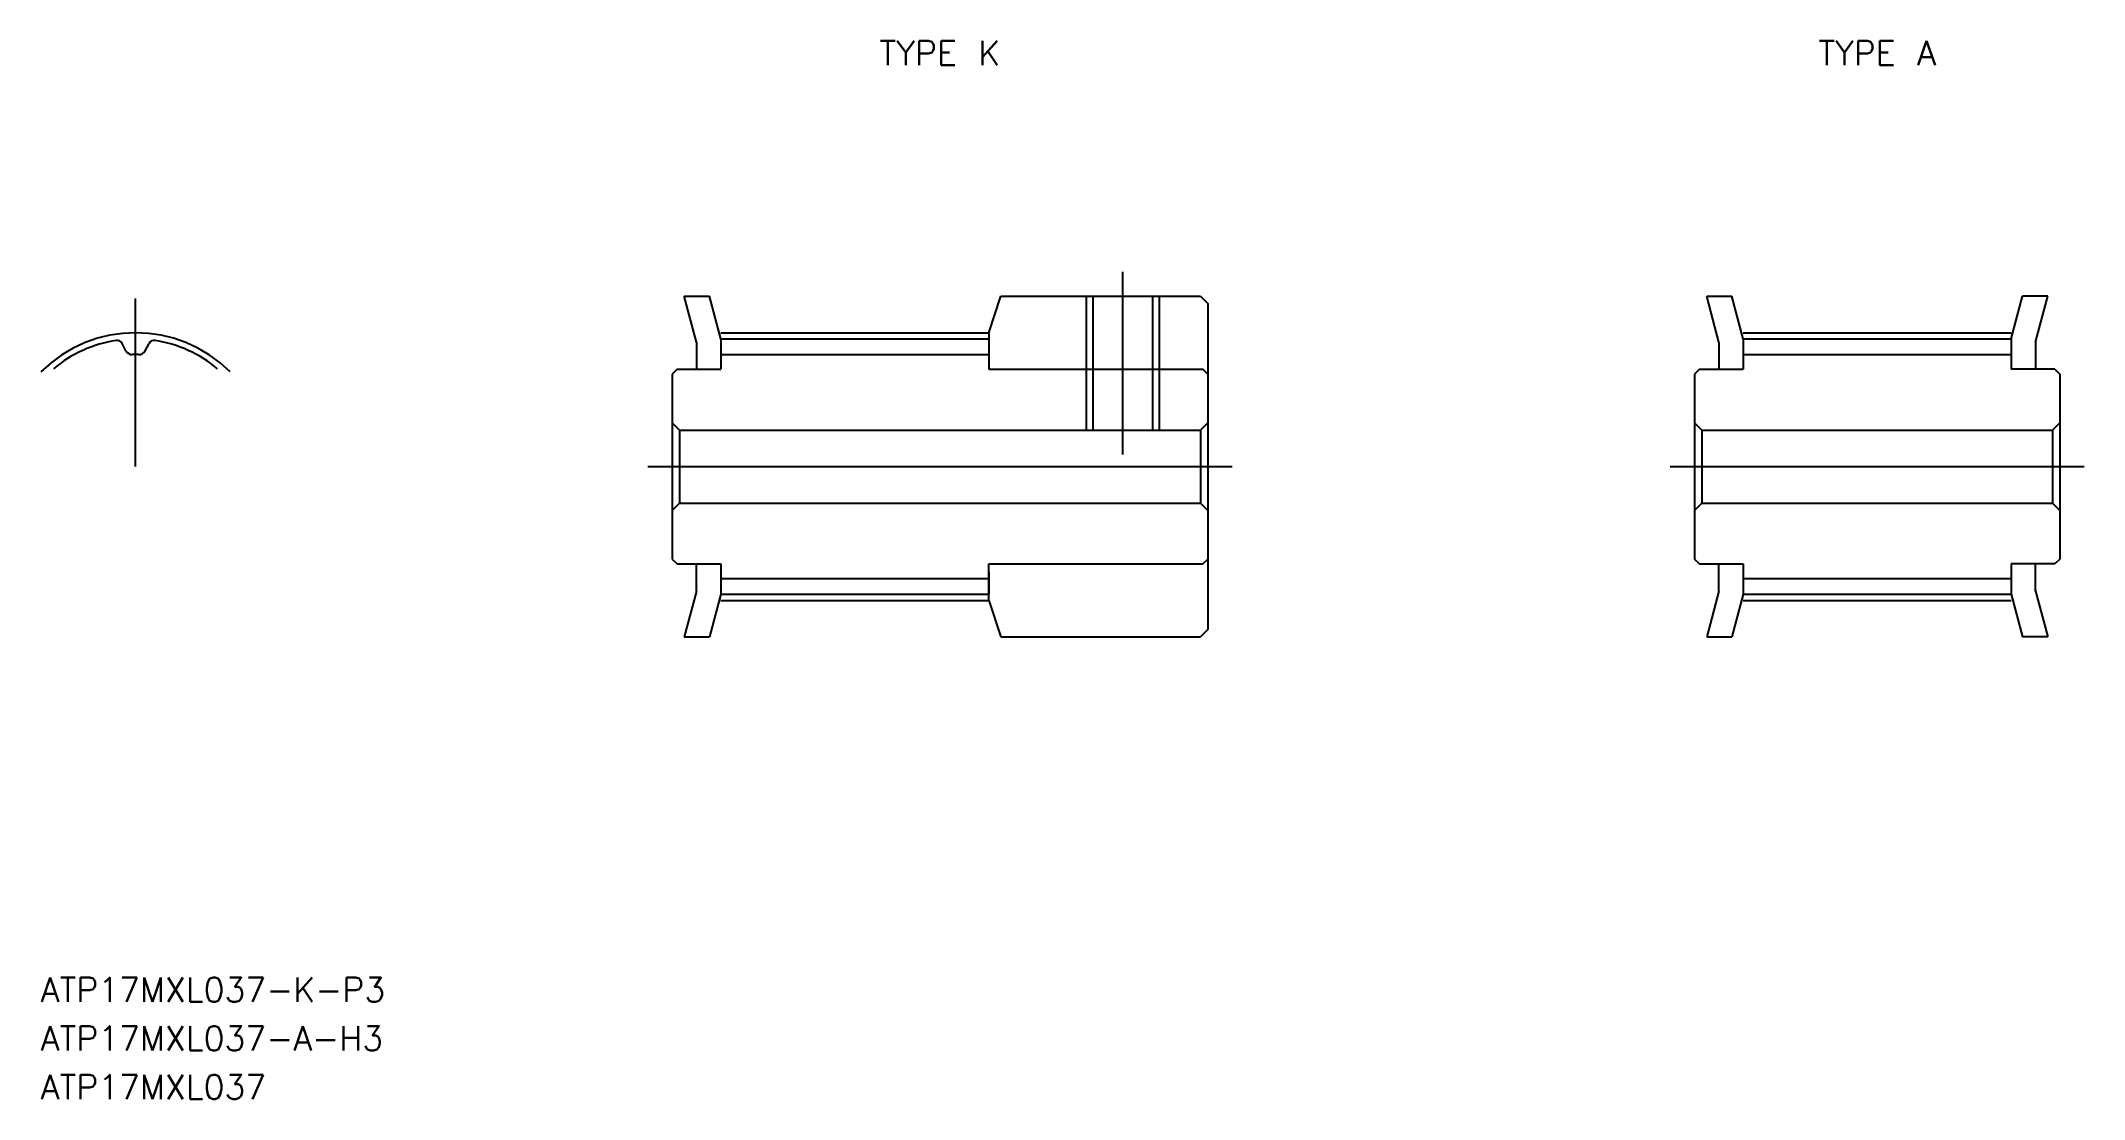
# Model space of a CAD drawing. Extents: x 75 to 158.9, y 71.9 to 115.4.
import ezdxf
from ezdxf.enums import TextEntityAlignment as Align

# ---------------------------------------------------------------- set-up
doc = ezdxf.new("R2010")
doc.units = 0
doc.header["$MEASUREMENT"] = 0
doc.linetypes.add('CENTER', pattern=[50.8, 31.75, -6.35, 6.35, -6.35])
doc.linetypes.add('DASHED', pattern=[19.05, 12.7, -6.35])
doc.layers.get('0').update_dxf_attribs({"linetype": 'CONTINUOUS'})
doc.layers.add('CENTER', color=1, linetype='CENTER')
doc.styles.add('MISUMI', font='txt.shx')

msp = doc.modelspace()

# ---------------------------------------------------------------- linework, layer by layer
at = {"color": 7, "linetype": 'Continuous'}
for p, q in [((101.891, 102.994), (101.386, 104.881)), ((101.386, 104.881), (102.421, 104.881)), ((102.891, 103.126), (102.421, 104.881)), ((113.891, 103.381), (114.391, 104.881)), ((114.391, 104.881), (122.591, 104.881)), ((122.591, 104.881), (122.891, 104.581)), ((122.891, 104.581), (122.891, 91.181)), ((143.891, 102.994), (143.386, 104.881)), ((143.386, 104.881), (144.421, 104.881)), ((144.891, 103.126), (144.421, 104.881)), ((155.891, 103.126), (156.361, 104.881)), ((157.397, 104.881), (156.361, 104.881)), ((156.891, 102.994), (157.397, 104.881)), ((113.891, 103.381), (113.891, 101.881)), ((78.451, 102.643), (78.29, 102.946)), ((79.239, 102.643), (79.4, 102.946)), ((101.891, 102.994), (101.891, 101.881)), ((102.891, 103.126), (113.891, 103.126)), ((102.891, 103.126), (102.891, 101.881)), ((102.891, 102.486), (113.891, 102.486)), ((113.891, 102.801), (113.891, 101.881)), ((143.891, 102.994), (143.891, 101.881)), ((144.891, 103.126), (155.891, 103.126)), ((144.891, 103.126), (144.891, 101.881)), ((144.891, 102.486), (155.891, 102.486)), ((155.891, 103.126), (155.891, 101.881)), ((156.891, 102.994), (156.891, 101.881)), ((101.091, 101.881), (100.891, 101.681)), ((100.891, 101.681), (100.891, 94.081)), ((101.091, 101.881), (102.891, 101.881)), ((113.891, 101.881), (122.691, 101.881)), ((122.891, 101.681), (122.691, 101.881)), ((143.091, 101.881), (142.891, 101.681)), ((142.891, 101.681), (142.891, 94.081)), ((143.091, 101.881), (144.891, 101.881)), ((157.691, 101.881), (155.891, 101.881)), ((157.691, 101.881), (157.891, 101.681)), ((157.891, 101.681), (157.891, 94.081)), ((100.891, 99.781), (100.891, 99.781)), ((100.891, 99.681), (101.191, 99.381)), ((101.191, 99.381), (122.591, 99.381)), ((101.191, 99.381), (101.191, 96.381)), ((122.891, 99.681), (122.591, 99.381)), ((122.591, 99.381), (122.591, 96.381)), ((142.891, 99.781), (142.891, 99.781)), ((142.891, 99.681), (143.191, 99.381)), ((143.191, 99.381), (157.591, 99.381)), ((143.191, 99.381), (143.191, 96.381)), ((157.891, 99.681), (157.591, 99.381)), ((157.591, 99.381), (157.591, 96.381)), ((157.891, 99.781), (157.891, 99.781)), ((100.891, 97.881), (100.891, 97.881)), ((142.891, 97.881), (142.891, 97.881)), ((157.891, 97.881), (157.891, 97.881)), ((100.891, 96.081), (101.191, 96.381)), ((101.191, 96.381), (122.591, 96.381)), ((122.891, 96.081), (122.591, 96.381)), ((142.891, 96.081), (143.191, 96.381)), ((143.191, 96.381), (157.591, 96.381)), ((157.891, 96.081), (157.591, 96.381)), ((100.891, 94.081), (101.091, 93.881)), ((122.691, 93.881), (122.891, 94.081)), ((142.891, 94.081), (143.091, 93.881)), ((157.891, 94.081), (157.691, 93.881)), ((101.091, 93.881), (102.891, 93.881)), ((101.891, 92.767), (101.891, 93.881)), ((102.891, 93.881), (102.891, 92.636)), ((102.891, 93.276), (113.891, 93.276)), ((113.891, 93.881), (122.691, 93.881)), ((113.891, 92.381), (113.891, 93.881)), ((113.891, 93.556), (113.891, 92.636)), ((143.091, 93.881), (144.891, 93.881)), ((143.891, 92.767), (143.891, 93.881)), ((144.891, 93.881), (144.891, 92.636)), ((144.891, 93.276), (155.891, 93.276)), ((157.691, 93.881), (155.891, 93.881)), ((155.891, 93.881), (155.891, 92.636)), ((156.891, 92.767), (156.891, 93.881)), ((101.891, 92.767), (101.386, 90.881)), ((102.891, 92.636), (102.421, 90.881)), ((102.891, 92.636), (113.891, 92.636)), ((113.891, 92.381), (114.391, 90.881)), ((143.891, 92.767), (143.386, 90.881)), ((144.891, 92.636), (144.421, 90.881)), ((144.891, 92.636), (155.891, 92.636)), ((155.891, 92.636), (156.361, 90.881)), ((156.891, 92.767), (157.397, 90.881)), ((101.386, 90.881), (102.421, 90.881)), ((114.391, 90.881), (122.591, 90.881)), ((122.891, 91.181), (122.591, 90.881)), ((143.386, 90.881), (144.421, 90.881)), ((157.397, 90.881), (156.361, 90.881))]:
    msp.add_line(p, q, dxfattribs=at)
at = {"color": 3, "linetype": 'DASHED'}
for p, q in [((117.891, 104.881), (117.891, 99.381)), ((118.166, 104.881), (118.166, 99.381)), ((120.616, 104.881), (120.616, 99.381)), ((120.891, 104.881), (120.891, 99.381))]:
    msp.add_line(p, q, dxfattribs=at)
at = {"color": 7, "linetype": 'Continuous'}
for centre, radius, start, end in [((78.845, 97.881), 5.245, 98.69587, 130), ((78.087, 102.838), 0.23, 28, 98.69587), ((78.716, 102.784), 0.3, 208, 271.50953), ((78.845, 97.881), 4.605, 88.49047, 91.50953), ((78.974, 102.784), 0.3, 268.49047, 332), ((79.603, 102.838), 0.23, 81.30413, 152), ((78.845, 97.881), 5.245, 50, 81.30413)]:
    msp.add_arc(centre, radius, start, end, dxfattribs=at)
at = {"layer": 'CENTER', "color": 1, "linetype": 'CENTER'}
for p, q in [((119.391, 105.881), (119.391, 98.381)), ((78.845, 97.881), (78.845, 104.795)), ((102.891, 103.381), (113.891, 103.381)), ((144.891, 103.381), (155.891, 103.381)), ((99.891, 97.881), (123.891, 97.881)), ((141.891, 97.881), (158.891, 97.881)), ((102.891, 92.381), (113.891, 92.381)), ((144.891, 92.381), (155.891, 92.381))]:
    msp.add_line(p, q, dxfattribs=at)
msp.add_arc((78.845, 97.881), 5.5, 45, 135, dxfattribs=at)

# ---------------------------------------------------------------- texts
at = {"color": 7, "linetype": 'Continuous', "style": 'MISUMI'}
for s, p in [('TYPE K', (111.891, 114.881)), ('TYPE K', (111.891, 114.881)), ('TYPE A', (150.391, 114.881))]:
    msp.add_text(s, height=1, dxfattribs=at).set_placement(p, align=Align.MIDDLE_CENTER)
for s, p in [('ATP17MXL037-K-P3', (74.956, 75.881)), ('ATP17MXL037-A-H3', (74.956, 73.881)), ('ATP17MXL037', (74.956, 71.881))]:
    msp.add_text(s, height=1, dxfattribs=at).set_placement(p)

doc.saveas('drawing.dxf')
